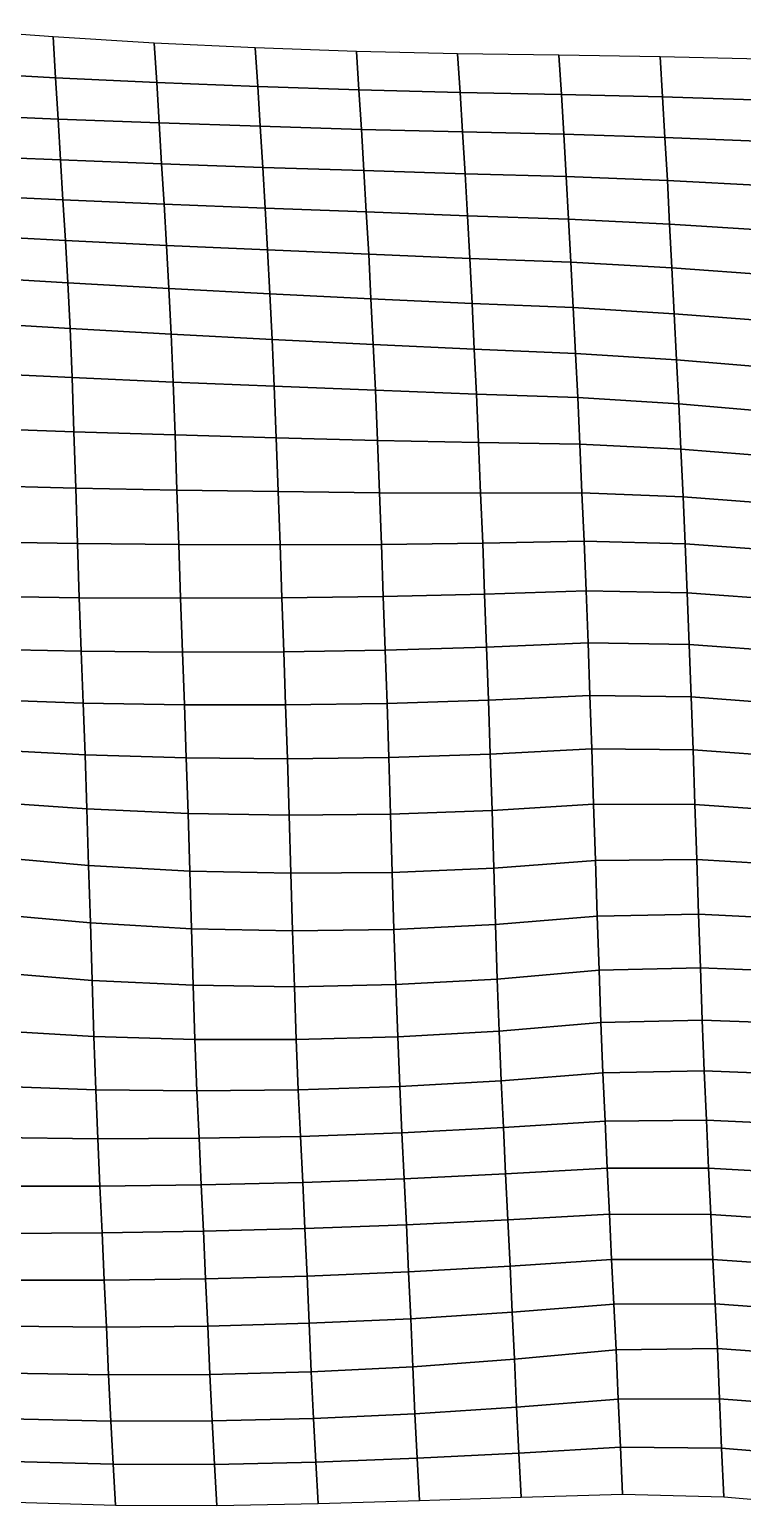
# Model space of a CAD drawing. Header units: metres. Extents: x -4.02 to 1.96, y -2.18 to -0.54.
# Drawn here: x -0.295 to 0.399, y -2.082 to -0.644 of the extents above; entities that cross this region are included whole.
import ezdxf

# ---------------------------------------------------------------- set-up
doc = ezdxf.new("R2010")
doc.units = ezdxf.units.M

msp = doc.modelspace()

# ---------------------------------------------------------------- linework, layer by layer
at = {"layer": 'B1'}
for points in [[(-0.37066, -0.64401, -4.12958), (-0.36835, -0.68549, -4.03998), (-0.26995, -0.69096, -4.04489), (-0.27233, -0.65113, -4.13515)], [(-0.27233, -0.65113, -4.13515), (-0.26995, -0.69096, -4.04489), (-0.17151, -0.69561, -4.04948), (-0.17395, -0.65715, -4.14029)], [(-0.17395, -0.65715, -4.14029), (-0.17151, -0.69561, -4.04948), (-0.07304, -0.69962, -4.0538), (-0.07551, -0.66189, -4.14491)], [(-0.07551, -0.66189, -4.14491), (-0.07304, -0.69962, -4.0538), (0.02547, -0.70281, -4.0578), (0.02298, -0.66544, -4.14905)], [(0.02298, -0.66544, -4.14905), (0.02547, -0.70281, -4.0578), (0.12401, -0.70536, -4.06153), (0.12152, -0.66781, -4.15271)], [(0.12152, -0.66781, -4.15271), (0.12401, -0.70536, -4.06153), (0.22258, -0.70718, -4.06498), (0.22012, -0.66898, -4.1559)], [(0.22012, -0.66898, -4.1559), (0.22258, -0.70718, -4.06498), (0.32112, -0.70963, -4.06868), (0.31869, -0.67071, -4.1593)], [(0.31869, -0.67071, -4.1593), (0.32112, -0.70963, -4.06868), (0.41963, -0.71273, -4.07263), (0.41725, -0.67289, -4.16289)], [(-0.36835, -0.68549, -4.03998), (-0.36605, -0.72716, -3.95046), (-0.26759, -0.73126, -3.95482), (-0.26995, -0.69096, -4.04489)], [(-0.26995, -0.69096, -4.04489), (-0.26759, -0.73126, -3.95482), (-0.16911, -0.735, -3.95903), (-0.17151, -0.69561, -4.04948)], [(-0.17151, -0.69561, -4.04948), (-0.16911, -0.735, -3.95903), (-0.0706, -0.73827, -3.96306), (-0.07304, -0.69962, -4.0538)], [(-0.07304, -0.69962, -4.0538), (-0.0706, -0.73827, -3.96306), (0.02791, -0.74128, -3.96698), (0.02547, -0.70281, -4.0578)], [(0.02547, -0.70281, -4.0578), (0.02791, -0.74128, -3.96698), (0.12645, -0.74383, -3.97072), (0.12401, -0.70536, -4.06153)], [(0.12401, -0.70536, -4.06153), (0.12645, -0.74383, -3.97072), (0.225, -0.74601, -3.97431), (0.22258, -0.70718, -4.06498)], [(0.22258, -0.70718, -4.06498), (0.225, -0.74601, -3.97431), (0.32351, -0.7492, -3.97831), (0.32112, -0.70963, -4.06868)], [(0.32112, -0.70963, -4.06868), (0.32351, -0.7492, -3.97831), (0.42198, -0.75311, -3.98259), (0.41963, -0.71273, -4.07263)], [(-0.36605, -0.72716, -3.95046), (-0.36368, -0.76709, -3.86023), (-0.26521, -0.7711, -3.86456), (-0.26759, -0.73126, -3.95482)], [(-0.26759, -0.73126, -3.95482), (-0.26521, -0.7711, -3.86456), (-0.16673, -0.77483, -3.86877), (-0.16911, -0.735, -3.95903)], [(-0.16911, -0.735, -3.95903), (-0.16673, -0.77483, -3.86877), (-0.06823, -0.7783, -3.87288), (-0.0706, -0.73827, -3.96306)], [(-0.0706, -0.73827, -3.96306), (-0.06823, -0.7783, -3.87288), (0.03028, -0.78148, -3.87687), (0.02791, -0.74128, -3.96698)], [(0.02791, -0.74128, -3.96698), (0.03028, -0.78148, -3.87687), (0.12879, -0.78449, -3.88079), (0.12645, -0.74383, -3.97072)], [(0.12645, -0.74383, -3.97072), (0.12879, -0.78449, -3.88079), (0.22732, -0.78722, -3.8846), (0.225, -0.74601, -3.97431)], [(0.225, -0.74601, -3.97431), (0.22732, -0.78722, -3.8846), (0.32579, -0.79123, -3.88893), (0.32351, -0.7492, -3.97831)], [(0.32351, -0.7492, -3.97831), (0.32579, -0.79123, -3.88893), (0.42421, -0.79624, -3.89366), (0.42198, -0.75311, -3.98259)], [(-0.36368, -0.76709, -3.86023), (-0.36123, -0.80546, -3.76938), (-0.26278, -0.80993, -3.77389), (-0.26521, -0.7711, -3.86456)], [(-0.26521, -0.7711, -3.86456), (-0.26278, -0.80993, -3.77389), (-0.16432, -0.81403, -3.77825), (-0.16673, -0.77483, -3.86877)], [(-0.16673, -0.77483, -3.86877), (-0.16432, -0.81403, -3.77825), (-0.06585, -0.81804, -3.78258), (-0.06823, -0.7783, -3.87288)], [(-0.06823, -0.7783, -3.87288), (-0.06585, -0.81804, -3.78258), (0.03264, -0.82178, -3.78679), (0.03028, -0.78148, -3.87687)], [(0.03028, -0.78148, -3.87687), (0.03264, -0.82178, -3.78679), (0.13112, -0.82542, -3.79097), (0.12879, -0.78449, -3.88079)], [(0.12879, -0.78449, -3.88079), (0.13112, -0.82542, -3.79097), (0.22962, -0.82888, -3.79508), (0.22732, -0.78722, -3.8846)], [(0.22732, -0.78722, -3.8846), (0.22962, -0.82888, -3.79508), (0.32805, -0.83372, -3.79973), (0.32579, -0.79123, -3.88893)], [(0.32579, -0.79123, -3.88893), (0.32805, -0.83372, -3.79973), (0.42642, -0.83992, -3.80494), (0.42421, -0.79624, -3.89366)], [(-0.36123, -0.80546, -3.76938), (-0.35881, -0.84448, -3.67879), (-0.26039, -0.84959, -3.68356), (-0.26278, -0.80993, -3.77389)], [(-0.26278, -0.80993, -3.77389), (-0.26039, -0.84959, -3.68356), (-0.16196, -0.85433, -3.68818), (-0.16432, -0.81403, -3.77825)], [(-0.16432, -0.81403, -3.77825), (-0.16196, -0.85433, -3.68818), (-0.06351, -0.8588, -3.69269), (-0.06585, -0.81804, -3.78258)], [(-0.06585, -0.81804, -3.78258), (-0.06351, -0.8588, -3.69269), (0.03495, -0.86299, -3.69709), (0.03264, -0.82178, -3.78679)], [(0.03264, -0.82178, -3.78679), (0.03495, -0.86299, -3.69709), (0.13342, -0.867, -3.70141), (0.13112, -0.82542, -3.79097)], [(0.13112, -0.82542, -3.79097), (0.13342, -0.867, -3.70141), (0.23191, -0.87073, -3.70563), (0.22962, -0.82888, -3.79508)], [(0.22962, -0.82888, -3.79508), (0.23191, -0.87073, -3.70563), (0.33031, -0.87612, -3.7105), (0.32805, -0.83372, -3.79973)], [(0.32805, -0.83372, -3.79973), (0.33031, -0.87612, -3.7105), (0.42864, -0.88323, -3.71608), (0.42642, -0.83992, -3.80494)], [(-0.35881, -0.84448, -3.67879), (-0.35647, -0.88505, -3.58882), (-0.25808, -0.89098, -3.59392), (-0.26039, -0.84959, -3.68356)], [(-0.26039, -0.84959, -3.68356), (-0.25808, -0.89098, -3.59392), (-0.15968, -0.89645, -3.59884), (-0.16196, -0.85433, -3.68818)], [(-0.16196, -0.85433, -3.68818), (-0.15968, -0.89645, -3.59884), (-0.06126, -0.90156, -3.6036), (-0.06351, -0.8588, -3.69269)], [(-0.06351, -0.8588, -3.69269), (-0.06126, -0.90156, -3.6036), (0.03717, -0.90639, -3.60826), (0.03495, -0.86299, -3.69709)], [(0.03495, -0.86299, -3.69709), (0.03717, -0.90639, -3.60826), (0.13562, -0.91086, -3.61277), (0.13342, -0.867, -3.70141)], [(0.13342, -0.867, -3.70141), (0.13562, -0.91086, -3.61277), (0.23409, -0.91496, -3.61713), (0.23191, -0.87073, -3.70563)], [(0.23191, -0.87073, -3.70563), (0.23409, -0.91496, -3.61713), (0.33247, -0.92089, -3.62223), (0.33031, -0.87612, -3.7105)], [(0.33031, -0.87612, -3.7105), (0.33247, -0.92089, -3.62223), (0.43077, -0.92856, -3.62803), (0.42864, -0.88323, -3.71608)], [(-0.35647, -0.88505, -3.58882), (-0.35429, -0.92946, -3.5004), (-0.25591, -0.9353, -3.50547), (-0.25808, -0.89098, -3.59392)], [(-0.25808, -0.89098, -3.59392), (-0.25591, -0.9353, -3.50547), (-0.1575, -0.94077, -3.51038), (-0.15968, -0.89645, -3.59884)], [(-0.15968, -0.89645, -3.59884), (-0.1575, -0.94077, -3.51038), (-0.05909, -0.94597, -3.51518), (-0.06126, -0.90156, -3.6036)], [(-0.06126, -0.90156, -3.6036), (-0.05909, -0.94597, -3.51518), (0.03935, -0.9508, -3.51984), (0.03717, -0.90639, -3.60826)], [(0.03717, -0.90639, -3.60826), (0.03935, -0.9508, -3.51984), (0.13779, -0.95536, -3.52439), (0.13562, -0.91086, -3.61277)], [(0.13562, -0.91086, -3.61277), (0.13779, -0.95536, -3.52439), (0.23625, -0.95955, -3.52879), (0.23409, -0.91496, -3.61713)], [(0.23409, -0.91496, -3.61713), (0.23625, -0.95955, -3.52879), (0.33462, -0.96576, -3.53399), (0.33247, -0.92089, -3.62223)], [(-0.35429, -0.92946, -3.5004), (-0.35234, -0.97862, -3.4139), (-0.25389, -0.98309, -3.41841), (-0.25591, -0.9353, -3.50547)], [(0.33247, -0.92089, -3.62223), (0.33462, -0.96576, -3.53399), (0.4329, -0.97397, -3.54001), (0.43077, -0.92856, -3.62803)], [(-0.25591, -0.9353, -3.50547), (-0.25389, -0.98309, -3.41841), (-0.15543, -0.98747, -3.42288), (-0.1575, -0.94077, -3.51038)], [(-0.1575, -0.94077, -3.51038), (-0.15543, -0.98747, -3.42288), (-0.05697, -0.99157, -3.42724), (-0.05909, -0.94597, -3.51518)], [(-0.05909, -0.94597, -3.51518), (-0.05697, -0.99157, -3.42724), (0.04151, -0.99549, -3.43153), (0.03935, -0.9508, -3.51984)], [(0.03935, -0.9508, -3.51984), (0.04151, -0.99549, -3.43153), (0.13999, -0.99922, -3.43575), (0.13779, -0.95536, -3.52439)], [(0.13779, -0.95536, -3.52439), (0.13999, -0.99922, -3.43575), (0.23848, -1.00268, -3.43985), (0.23625, -0.95955, -3.52879)], [(0.23625, -0.95955, -3.52879), (0.23848, -1.00268, -3.43985), (0.33686, -1.0087, -3.44499), (0.33462, -0.96576, -3.53399)], [(0.33462, -0.96576, -3.53399), (0.33686, -1.0087, -3.44499), (0.43514, -1.01701, -3.45104), (0.4329, -0.97397, -3.54001)], [(-0.35234, -0.97862, -3.4139), (-0.35059, -1.03245, -3.32927), (-0.2521, -1.03591, -3.33337), (-0.25389, -0.98309, -3.41841)], [(-0.25389, -0.98309, -3.41841), (-0.2521, -1.03591, -3.33337), (-0.15359, -1.03901, -3.33733), (-0.15543, -0.98747, -3.42288)], [(-0.15543, -0.98747, -3.42288), (-0.15359, -1.03901, -3.33733), (-0.05506, -1.04183, -3.34118), (-0.05697, -0.99157, -3.42724)], [(-0.05697, -0.99157, -3.42724), (-0.05506, -1.04183, -3.34118), (0.04348, -1.04428, -3.34488), (0.04151, -0.99549, -3.43153)], [(0.04151, -0.99549, -3.43153), (0.04348, -1.04428, -3.34488), (0.14204, -1.04637, -3.34843), (0.13999, -0.99922, -3.43575)], [(0.13999, -0.99922, -3.43575), (0.14204, -1.04637, -3.34843), (0.24061, -1.0481, -3.35183), (0.23848, -1.00268, -3.43985)], [(0.23848, -1.00268, -3.43985), (0.24061, -1.0481, -3.35183), (0.33904, -1.05293, -3.35649), (0.33686, -1.0087, -3.44499)], [(0.33686, -1.0087, -3.44499), (0.33904, -1.05293, -3.35649), (0.43734, -1.06078, -3.36236), (0.43514, -1.01701, -3.45104)], [(-0.35059, -1.03245, -3.32927), (-0.34894, -1.08838, -3.24548), (-0.2504, -1.09083, -3.24918), (-0.2521, -1.03591, -3.33337)], [(-0.2521, -1.03591, -3.33337), (-0.2504, -1.09083, -3.24918), (-0.15184, -1.09283, -3.2527), (-0.15359, -1.03901, -3.33733)], [(-0.15359, -1.03901, -3.33733), (-0.15184, -1.09283, -3.2527), (-0.05325, -1.09428, -3.25599), (-0.05506, -1.04183, -3.34118)], [(-0.05506, -1.04183, -3.34118), (-0.05325, -1.09428, -3.25599), (0.04535, -1.09528, -3.2591), (0.04348, -1.04428, -3.34488)], [(0.04348, -1.04428, -3.34488), (0.04535, -1.09528, -3.2591), (0.14398, -1.09572, -3.26199), (0.14204, -1.04637, -3.34843)], [(0.14204, -1.04637, -3.34843), (0.14398, -1.09572, -3.26199), (0.24265, -1.09552, -3.26463), (0.24061, -1.0481, -3.35183)], [(0.24061, -1.0481, -3.35183), (0.24265, -1.09552, -3.26463), (0.34113, -1.09917, -3.26881), (0.33904, -1.05293, -3.35649)], [(0.33904, -1.05293, -3.35649), (0.34113, -1.09917, -3.26881), (0.43944, -1.10665, -3.27453), (0.43734, -1.06078, -3.36236)], [(-0.34894, -1.08838, -3.24548), (-0.34724, -1.14312, -3.16122), (-0.24867, -1.14484, -3.16462), (-0.2504, -1.09083, -3.24918)], [(-0.2504, -1.09083, -3.24918), (-0.24867, -1.14484, -3.16462), (-0.15006, -1.14584, -3.16774), (-0.15184, -1.09283, -3.2527)], [(-0.15184, -1.09283, -3.2527), (-0.15006, -1.14584, -3.16774), (-0.05142, -1.1461, -3.17055), (-0.05325, -1.09428, -3.25599)], [(-0.05325, -1.09428, -3.25599), (-0.05142, -1.1461, -3.17055), (0.04726, -1.14563, -3.17307), (0.04535, -1.09528, -3.2591)], [(0.04535, -1.09528, -3.2591), (0.04726, -1.14563, -3.17307), (0.14596, -1.14443, -3.1753), (0.14398, -1.09572, -3.26199)], [(0.14398, -1.09572, -3.26199), (0.14596, -1.14443, -3.1753), (0.24471, -1.1424, -3.1772), (0.24265, -1.09552, -3.26463)], [(0.24265, -1.09552, -3.26463), (0.24471, -1.1424, -3.1772), (0.34324, -1.14504, -3.18097), (0.34113, -1.09917, -3.26881)], [(0.34113, -1.09917, -3.26881), (0.34324, -1.14504, -3.18097), (0.44157, -1.15216, -3.18655), (0.43944, -1.10665, -3.27453)], [(-0.34724, -1.14312, -3.16122), (-0.34546, -1.19612, -3.07626), (-0.24687, -1.19766, -3.07959), (-0.24867, -1.14484, -3.16462)], [(-0.24867, -1.14484, -3.16462), (-0.24687, -1.19766, -3.07959), (-0.14825, -1.1982, -3.08252), (-0.15006, -1.14584, -3.16774)], [(-0.15006, -1.14584, -3.16774), (-0.14825, -1.1982, -3.08252), (-0.04958, -1.19782, -3.08508), (-0.05142, -1.1461, -3.17055)], [(-0.05142, -1.1461, -3.17055), (-0.04958, -1.19782, -3.08508), (0.04913, -1.19653, -3.08727), (0.04726, -1.14563, -3.17307)], [(0.04726, -1.14563, -3.17307), (0.04913, -1.19653, -3.08727), (0.14789, -1.19423, -3.08905), (0.14596, -1.14443, -3.1753)], [(0.14596, -1.14443, -3.1753), (0.14789, -1.19423, -3.08905), (0.24669, -1.19093, -3.09044), (0.24471, -1.1424, -3.1772)], [(0.24471, -1.1424, -3.1772), (0.24669, -1.19093, -3.09044), (0.34526, -1.19283, -3.09391), (0.34324, -1.14504, -3.18097)], [(0.34324, -1.14504, -3.18097), (0.34526, -1.19283, -3.09391), (0.44358, -1.20004, -3.09953), (0.44157, -1.15216, -3.18655)], [(0.14789, -1.19423, -3.08905), (0.14974, -1.24577, -3.0035), (0.24858, -1.24155, -3.00452), (0.24669, -1.19093, -3.09044)], [(0.24669, -1.19093, -3.09044), (0.24858, -1.24155, -3.00452), (0.34716, -1.24309, -3.00785), (0.34526, -1.19283, -3.09391)], [(0.34526, -1.19283, -3.09391), (0.34716, -1.24309, -3.00785), (0.44549, -1.2503, -3.01346), (0.44358, -1.20004, -3.09953)], [(-0.34546, -1.19612, -3.07626), (-0.34361, -1.24766, -2.99071), (-0.24505, -1.24975, -2.99426), (-0.24687, -1.19766, -3.07959)], [(-0.24687, -1.19766, -3.07959), (-0.24505, -1.24975, -2.99426), (-0.14644, -1.25056, -2.9973), (-0.14825, -1.1982, -3.08252)], [(-0.14825, -1.1982, -3.08252), (-0.14644, -1.25056, -2.9973), (-0.04777, -1.25019, -2.99986), (-0.04958, -1.19782, -3.08508)], [(-0.04958, -1.19782, -3.08508), (-0.04777, -1.25019, -2.99986), (0.05096, -1.24862, -3.00194), (0.04913, -1.19653, -3.08727)], [(0.04913, -1.19653, -3.08727), (0.05096, -1.24862, -3.00194), (0.14974, -1.24577, -3.0035), (0.14789, -1.19423, -3.08905)], [(-0.34361, -1.24766, -2.99071), (-0.34166, -1.29692, -2.90423), (-0.24316, -1.30029, -2.9083), (-0.24505, -1.24975, -2.99426)], [(-0.24505, -1.24975, -2.99426), (-0.24316, -1.30029, -2.9083), (-0.14458, -1.30192, -2.91167), (-0.14644, -1.25056, -2.9973)], [(-0.14644, -1.25056, -2.9973), (-0.14458, -1.30192, -2.91167), (-0.04593, -1.302, -2.91442), (-0.04777, -1.25019, -2.99986)], [(-0.04777, -1.25019, -2.99986), (-0.04593, -1.302, -2.91442), (0.05279, -1.30062, -2.91657), (0.05096, -1.24862, -3.00194)], [(0.05096, -1.24862, -3.00194), (0.05279, -1.30062, -2.91657), (0.15158, -1.29759, -2.91806), (0.14974, -1.24577, -3.0035)], [(0.14974, -1.24577, -3.0035), (0.15158, -1.29759, -2.91806), (0.25044, -1.29291, -2.91889), (0.24858, -1.24155, -3.00452)], [(0.24858, -1.24155, -3.00452), (0.25044, -1.29291, -2.91889), (0.34903, -1.29427, -2.92215), (0.34716, -1.24309, -3.00785)], [(0.34716, -1.24309, -3.00785), (0.34903, -1.29427, -2.92215), (0.44735, -1.30157, -2.9278), (0.44549, -1.2503, -3.01346)], [(0.15158, -1.29759, -2.91806), (0.15338, -1.35013, -2.83292), (0.25227, -1.34482, -2.83349), (0.25044, -1.29291, -2.91889)], [(0.25044, -1.29291, -2.91889), (0.25227, -1.34482, -2.83349), (0.35088, -1.34581, -2.8366), (0.34903, -1.29427, -2.92215)], [(-0.34166, -1.29692, -2.90423), (-0.33967, -1.34544, -2.81747), (-0.24125, -1.35055, -2.82224), (-0.24316, -1.30029, -2.9083)], [(-0.24316, -1.30029, -2.9083), (-0.24125, -1.35055, -2.82224), (-0.14273, -1.35355, -2.82616), (-0.14458, -1.30192, -2.91167)], [(-0.14458, -1.30192, -2.91167), (-0.14273, -1.35355, -2.82616), (-0.04412, -1.35446, -2.82923), (-0.04593, -1.302, -2.91442)], [(-0.04593, -1.302, -2.91442), (-0.04412, -1.35446, -2.82923), (0.05458, -1.35335, -2.8315), (0.05279, -1.30062, -2.91657)], [(0.05279, -1.30062, -2.91657), (0.05458, -1.35335, -2.8315), (0.15338, -1.35013, -2.83292), (0.15158, -1.29759, -2.91806)], [(0.34903, -1.29427, -2.92215), (0.35088, -1.34581, -2.8366), (0.44921, -1.35293, -2.84218), (0.44735, -1.30157, -2.9278)], [(-0.33967, -1.34544, -2.81747), (-0.3378, -1.39643, -2.7317), (-0.23946, -1.40346, -2.73724), (-0.24125, -1.35055, -2.82224)], [(-0.24125, -1.35055, -2.82224), (-0.23946, -1.40346, -2.73724), (-0.14101, -1.40775, -2.74167), (-0.14273, -1.35355, -2.82616)], [(0.05458, -1.35335, -2.8315), (0.05626, -1.40854, -2.74742), (0.15507, -1.40506, -2.74873), (0.15338, -1.35013, -2.83292)], [(0.15338, -1.35013, -2.83292), (0.15507, -1.40506, -2.74873), (0.254, -1.39892, -2.74897), (0.25227, -1.34482, -2.83349)], [(0.25227, -1.34482, -2.83349), (0.254, -1.39892, -2.74897), (0.35265, -1.39909, -2.75175), (0.35088, -1.34581, -2.8366)], [(0.35088, -1.34581, -2.8366), (0.35265, -1.39909, -2.75175), (0.451, -1.40575, -2.75714), (0.44921, -1.35293, -2.84218)], [(-0.14273, -1.35355, -2.82616), (-0.14101, -1.40775, -2.74167), (-0.04243, -1.40938, -2.74504), (-0.04412, -1.35446, -2.82923)], [(-0.04412, -1.35446, -2.82923), (-0.04243, -1.40938, -2.74504), (0.05626, -1.40854, -2.74742), (0.05458, -1.35335, -2.8315)], [(-0.3378, -1.39643, -2.7317), (-0.33603, -1.4498, -2.64688), (-0.23777, -1.45848, -2.65309), (-0.23946, -1.40346, -2.73724)], [(-0.23946, -1.40346, -2.73724), (-0.23777, -1.45848, -2.65309), (-0.13937, -1.46395, -2.658), (-0.14101, -1.40775, -2.74167)], [(-0.14101, -1.40775, -2.74167), (-0.13937, -1.46395, -2.658), (-0.04082, -1.46613, -2.66159), (-0.04243, -1.40938, -2.74504)], [(-0.04243, -1.40938, -2.74504), (-0.04082, -1.46613, -2.66159), (0.05788, -1.4652, -2.66393), (0.05626, -1.40854, -2.74742)], [(0.05626, -1.40854, -2.74742), (0.05788, -1.4652, -2.66393), (0.15672, -1.46108, -2.66498), (0.15507, -1.40506, -2.74873)], [(0.15507, -1.40506, -2.74873), (0.15672, -1.46108, -2.66498), (0.25571, -1.45366, -2.66471), (0.254, -1.39892, -2.74897)], [(0.254, -1.39892, -2.74897), (0.25571, -1.45366, -2.66471), (0.3544, -1.45282, -2.66708), (0.35265, -1.39909, -2.75175)], [(0.35265, -1.39909, -2.75175), (0.3544, -1.45282, -2.66708), (0.45279, -1.45857, -2.67211), (0.451, -1.40575, -2.75714)], [(-0.33603, -1.4498, -2.64688), (-0.33437, -1.50546, -2.56299), (-0.23613, -1.5145, -2.56934), (-0.23777, -1.45848, -2.65309)], [(-0.23777, -1.45848, -2.65309), (-0.23613, -1.5145, -2.56934), (-0.13773, -1.52015, -2.57433), (-0.13937, -1.46395, -2.658)], [(-0.13937, -1.46395, -2.658), (-0.13773, -1.52015, -2.57433), (-0.03917, -1.52224, -2.57788), (-0.04082, -1.46613, -2.66159)], [(-0.04082, -1.46613, -2.66159), (-0.03917, -1.52224, -2.57788), (0.05954, -1.52086, -2.58003), (0.05788, -1.4652, -2.66393)], [(0.05788, -1.4652, -2.66393), (0.05954, -1.52086, -2.58003), (0.15841, -1.51609, -2.58083), (0.15672, -1.46108, -2.66498)], [(0.15672, -1.46108, -2.66498), (0.15841, -1.51609, -2.58083), (0.25744, -1.50785, -2.58022), (0.25571, -1.45366, -2.66471)], [(0.25571, -1.45366, -2.66471), (0.25744, -1.50785, -2.58022), (0.35617, -1.5061, -2.58223), (0.3544, -1.45282, -2.66708)], [(0.3544, -1.45282, -2.66708), (0.35617, -1.5061, -2.58223), (0.4546, -1.51093, -2.58689), (0.45279, -1.45857, -2.67211)], [(-0.33437, -1.50546, -2.56299), (-0.33277, -1.56258, -2.47968), (-0.23449, -1.57061, -2.48563), (-0.23613, -1.5145, -2.56934)], [(0.15841, -1.51609, -2.58083), (0.16019, -1.56919, -2.4959), (0.25924, -1.5604, -2.49508), (0.25744, -1.50785, -2.58022)], [(0.25744, -1.50785, -2.58022), (0.25924, -1.5604, -2.49508), (0.358, -1.5581, -2.49686), (0.35617, -1.5061, -2.58223)], [(0.35617, -1.5061, -2.58223), (0.358, -1.5581, -2.49686), (0.45646, -1.5622, -2.50122), (0.4546, -1.51093, -2.58689)], [(-0.23613, -1.5145, -2.56934), (-0.23449, -1.57061, -2.48563), (-0.13604, -1.57526, -2.49021), (-0.13773, -1.52015, -2.57433)], [(-0.13773, -1.52015, -2.57433), (-0.13604, -1.57526, -2.49021), (-0.03745, -1.57662, -2.49347), (-0.03917, -1.52224, -2.57788)], [(-0.03917, -1.52224, -2.57788), (-0.03745, -1.57662, -2.49347), (0.06129, -1.57459, -2.49537), (0.05954, -1.52086, -2.58003)], [(0.05954, -1.52086, -2.58003), (0.06129, -1.57459, -2.49537), (0.16019, -1.56919, -2.4959), (0.15841, -1.51609, -2.58083)], [(-0.33277, -1.56258, -2.47968), (-0.33116, -1.61933, -2.39623), (-0.23277, -1.62517, -2.40129), (-0.23449, -1.57061, -2.48563)], [(0.16019, -1.56919, -2.4959), (0.16208, -1.61981, -2.40998), (0.26111, -1.61139, -2.4093), (0.25924, -1.5604, -2.49508)], [(0.25924, -1.5604, -2.49508), (0.26111, -1.61139, -2.4093), (0.35987, -1.60909, -2.41109), (0.358, -1.5581, -2.49686)], [(0.358, -1.5581, -2.49686), (0.35987, -1.60909, -2.41109), (0.45835, -1.61283, -2.41531), (0.45646, -1.5622, -2.50122)], [(-0.23449, -1.57061, -2.48563), (-0.23277, -1.62517, -2.40129), (-0.13425, -1.62808, -2.40517), (-0.13604, -1.57526, -2.49021)], [(-0.13604, -1.57526, -2.49021), (-0.13425, -1.62808, -2.40517), (-0.03561, -1.62816, -2.40792), (-0.03745, -1.57662, -2.49347)], [(-0.03745, -1.57662, -2.49347), (-0.03561, -1.62816, -2.40792), (0.06317, -1.6254, -2.40952), (0.06129, -1.57459, -2.49537)], [(0.06129, -1.57459, -2.49537), (0.06317, -1.6254, -2.40952), (0.16208, -1.61981, -2.40998), (0.16019, -1.56919, -2.4959)], [(0.26111, -1.61139, -2.4093), (0.26307, -1.66046, -2.32276), (0.36181, -1.65853, -2.32469), (0.35987, -1.60909, -2.41109)], [(0.35987, -1.60909, -2.41109), (0.36181, -1.65853, -2.32469), (0.46029, -1.66245, -2.32898), (0.45835, -1.61283, -2.41531)], [(-0.33116, -1.61933, -2.39623), (-0.32943, -1.67352, -2.31174), (-0.23094, -1.67698, -2.31585), (-0.23277, -1.62517, -2.40129)], [(0.06317, -1.6254, -2.40952), (0.06516, -1.67384, -2.32272), (0.16407, -1.66825, -2.32318), (0.16208, -1.61981, -2.40998)], [(0.16208, -1.61981, -2.40998), (0.16407, -1.66825, -2.32318), (0.26307, -1.66046, -2.32276), (0.26111, -1.61139, -2.4093)], [(-0.23277, -1.62517, -2.40129), (-0.23094, -1.67698, -2.31585), (-0.13234, -1.67816, -2.31903), (-0.13425, -1.62808, -2.40517)], [(-0.13425, -1.62808, -2.40517), (-0.13234, -1.67816, -2.31903), (-0.03364, -1.67714, -2.32134), (-0.03561, -1.62816, -2.40792)], [(-0.03561, -1.62816, -2.40792), (-0.03364, -1.67714, -2.32134), (0.06516, -1.67384, -2.32272), (0.06317, -1.6254, -2.40952)], [(0.16407, -1.66825, -2.32318), (0.16618, -1.71394, -2.23528), (0.26513, -1.70752, -2.23541), (0.26307, -1.66046, -2.32276)], [(0.26307, -1.66046, -2.32276), (0.26513, -1.70752, -2.23541), (0.36382, -1.7066, -2.23774), (0.36181, -1.65853, -2.32469)], [(0.36181, -1.65853, -2.32469), (0.36382, -1.7066, -2.23774), (0.46227, -1.71115, -2.24229), (0.46029, -1.66245, -2.32898)], [(-0.32943, -1.67352, -2.31174), (-0.32752, -1.7236, -2.22561), (-0.22892, -1.72477, -2.22879), (-0.23094, -1.67698, -2.31585)], [(-0.23094, -1.67698, -2.31585), (-0.22892, -1.72477, -2.22879), (-0.13025, -1.7243, -2.23131), (-0.13234, -1.67816, -2.31903)], [(-0.13234, -1.67816, -2.31903), (-0.13025, -1.7243, -2.23131), (-0.03151, -1.72246, -2.23328), (-0.03364, -1.67714, -2.32134)], [(-0.03364, -1.67714, -2.32134), (-0.03151, -1.72246, -2.23328), (0.0673, -1.71898, -2.23459), (0.06516, -1.67384, -2.32272)], [(0.06516, -1.67384, -2.32272), (0.0673, -1.71898, -2.23459), (0.16618, -1.71394, -2.23528), (0.16407, -1.66825, -2.32318)], [(0.16618, -1.71394, -2.23528), (0.16832, -1.75908, -2.14715), (0.26724, -1.7533, -2.14754), (0.26513, -1.70752, -2.23541)], [(0.26513, -1.70752, -2.23541), (0.26724, -1.7533, -2.14754), (0.36589, -1.75329, -2.15024), (0.36382, -1.7066, -2.23774)], [(0.36382, -1.7066, -2.23774), (0.36589, -1.75329, -2.15024), (0.46428, -1.75895, -2.15523), (0.46227, -1.71115, -2.24229)], [(-0.32752, -1.7236, -2.22561), (-0.32548, -1.77102, -2.1384), (-0.22682, -1.77092, -2.14107), (-0.22892, -1.72477, -2.22879)], [(-0.22892, -1.72477, -2.22879), (-0.22682, -1.77092, -2.14107), (-0.12811, -1.76963, -2.14326), (-0.13025, -1.7243, -2.23131)], [(-0.13025, -1.7243, -2.23131), (-0.12811, -1.76963, -2.14326), (-0.02935, -1.76724, -2.14501), (-0.03151, -1.72246, -2.23328)], [(-0.03151, -1.72246, -2.23328), (-0.02935, -1.76724, -2.14501), (0.06946, -1.76366, -2.14628), (0.0673, -1.71898, -2.23459)], [(0.0673, -1.71898, -2.23459), (0.06946, -1.76366, -2.14628), (0.16832, -1.75908, -2.14715), (0.16618, -1.71394, -2.23528)], [(0.16832, -1.75908, -2.14715), (0.17048, -1.80385, -2.05888), (0.26939, -1.79817, -2.0593), (0.26724, -1.7533, -2.14754)], [(0.26724, -1.7533, -2.14754), (0.26939, -1.79817, -2.0593), (0.36802, -1.79852, -2.06215), (0.36589, -1.75329, -2.15024)], [(0.36589, -1.75329, -2.15024), (0.36802, -1.79852, -2.06215), (0.46638, -1.805, -2.06747), (0.46428, -1.75895, -2.15523)], [(-0.12811, -1.76963, -2.14326), (-0.12598, -1.81495, -2.05521), (-0.02721, -1.81229, -2.05685), (-0.02935, -1.76724, -2.14501)], [(-0.02935, -1.76724, -2.14501), (-0.02721, -1.81229, -2.05685), (0.07161, -1.80853, -2.05805), (0.06946, -1.76366, -2.14628)], [(0.06946, -1.76366, -2.14628), (0.07161, -1.80853, -2.05805), (0.17048, -1.80385, -2.05888), (0.16832, -1.75908, -2.14715)], [(-0.32548, -1.77102, -2.1384), (-0.32338, -1.81708, -2.05064), (-0.22471, -1.81652, -2.05313), (-0.22682, -1.77092, -2.14107)], [(-0.22682, -1.77092, -2.14107), (-0.22471, -1.81652, -2.05313), (-0.12598, -1.81495, -2.05521), (-0.12811, -1.76963, -2.14326)], [(-0.02721, -1.81229, -2.05685), (-0.02512, -1.85853, -1.96916), (0.07372, -1.8544, -1.97021), (0.07161, -1.80853, -2.05805)], [(0.07161, -1.80853, -2.05805), (0.07372, -1.8544, -1.97021), (0.17262, -1.84899, -1.97075), (0.17048, -1.80385, -2.05888)], [(0.17048, -1.80385, -2.05888), (0.17262, -1.84899, -1.97075), (0.27157, -1.84231, -1.97077), (0.26939, -1.79817, -2.0593)], [(0.26939, -1.79817, -2.0593), (0.27157, -1.84231, -1.97077), (0.37022, -1.84238, -1.97351), (0.36802, -1.79852, -2.06215)], [(0.36802, -1.79852, -2.06215), (0.37022, -1.84238, -1.97351), (0.46856, -1.84932, -1.97902), (0.46638, -1.805, -2.06747)], [(-0.32338, -1.81708, -2.05064), (-0.32126, -1.8625, -1.96262), (-0.22261, -1.86257, -1.96537), (-0.22471, -1.81652, -2.05313)], [(-0.22471, -1.81652, -2.05313), (-0.22261, -1.86257, -1.96537), (-0.12389, -1.86119, -1.96752), (-0.12598, -1.81495, -2.05521)], [(-0.12598, -1.81495, -2.05521), (-0.12389, -1.86119, -1.96752), (-0.02512, -1.85853, -1.96916), (-0.02721, -1.81229, -2.05685)], [(-0.02512, -1.85853, -1.96916), (-0.02302, -1.90458, -1.8814), (0.07583, -1.90009, -1.88231), (0.07372, -1.8544, -1.97021)], [(0.07372, -1.8544, -1.97021), (0.07583, -1.90009, -1.88231), (0.17477, -1.89386, -1.88251), (0.17262, -1.84899, -1.97075)], [(0.17262, -1.84899, -1.97075), (0.17477, -1.89386, -1.88251), (0.27378, -1.88589, -1.88202), (0.27157, -1.84231, -1.97077)], [(0.27157, -1.84231, -1.97077), (0.27378, -1.88589, -1.88202), (0.37245, -1.88551, -1.88458), (0.37022, -1.84238, -1.97351)], [(0.37022, -1.84238, -1.97351), (0.37245, -1.88551, -1.88458), (0.47077, -1.89282, -1.89023), (0.46856, -1.84932, -1.97902)], [(-0.32126, -1.8625, -1.96262), (-0.31911, -1.90745, -1.87442), (-0.22049, -1.90826, -1.87746), (-0.22261, -1.86257, -1.96537)], [(-0.22261, -1.86257, -1.96537), (-0.22049, -1.90826, -1.87746), (-0.1218, -1.90734, -1.8798), (-0.12389, -1.86119, -1.96752)], [(-0.12389, -1.86119, -1.96752), (-0.1218, -1.90734, -1.8798), (-0.02302, -1.90458, -1.8814), (-0.02512, -1.85853, -1.96916)], [(0.07583, -1.90009, -1.88231), (0.0779, -1.94688, -1.79484), (0.17688, -1.93964, -1.79464), (0.17477, -1.89386, -1.88251)], [(0.17477, -1.89386, -1.88251), (0.17688, -1.93964, -1.79464), (0.27596, -1.9303, -1.7936), (0.27378, -1.88589, -1.88202)], [(0.27378, -1.88589, -1.88202), (0.27596, -1.9303, -1.7936), (0.37466, -1.92919, -1.79586), (0.37245, -1.88551, -1.88458)], [(0.37245, -1.88551, -1.88458), (0.37466, -1.92919, -1.79586), (0.47298, -1.9364, -1.80148), (0.47077, -1.89282, -1.89023)], [(-0.31911, -1.90745, -1.87442), (-0.31699, -1.95305, -1.78648), (-0.21842, -1.95487, -1.78992), (-0.22049, -1.90826, -1.87746)], [(-0.22049, -1.90826, -1.87746), (-0.21842, -1.95487, -1.78992), (-0.11975, -1.9544, -1.79245), (-0.1218, -1.90734, -1.8798)], [(-0.1218, -1.90734, -1.8798), (-0.11975, -1.9544, -1.79245), (-0.02097, -1.95173, -1.79409), (-0.02302, -1.90458, -1.8814)], [(-0.02302, -1.90458, -1.8814), (-0.02097, -1.95173, -1.79409), (0.0779, -1.94688, -1.79484), (0.07583, -1.90009, -1.88231)], [(0.0779, -1.94688, -1.79484), (0.08001, -1.99266, -1.70697), (0.17894, -1.98643, -1.70718), (0.17688, -1.93964, -1.79464)], [(0.17688, -1.93964, -1.79464), (0.17894, -1.98643, -1.70718), (0.27795, -1.97855, -1.70672), (0.27596, -1.9303, -1.7936)], [(0.27596, -1.9303, -1.7936), (0.27795, -1.97855, -1.70672), (0.37662, -1.97826, -1.70932), (0.37466, -1.92919, -1.79586)], [(0.37466, -1.92919, -1.79586), (0.37662, -1.97826, -1.70932), (0.47493, -1.98575, -1.71504), (0.47298, -1.9364, -1.80148)], [(-0.31699, -1.95305, -1.78648), (-0.31482, -1.99755, -1.6981), (-0.21627, -1.99983, -1.70172), (-0.21842, -1.95487, -1.78992)], [(-0.21842, -1.95487, -1.78992), (-0.21627, -1.99983, -1.70172), (-0.11762, -1.99972, -1.70439), (-0.11975, -1.9544, -1.79245)], [(-0.11975, -1.9544, -1.79245), (-0.11762, -1.99972, -1.70439), (-0.01885, -1.99724, -1.70611), (-0.02097, -1.95173, -1.79409)], [(-0.02097, -1.95173, -1.79409), (-0.01885, -1.99724, -1.70611), (0.08001, -1.99266, -1.70697), (0.0779, -1.94688, -1.79484)], [(0.17894, -1.98643, -1.70718), (0.18111, -2.03111, -1.61887), (0.28002, -2.02525, -1.61922), (0.27795, -1.97855, -1.70672)], [(0.27795, -1.97855, -1.70672), (0.28002, -2.02525, -1.61922), (0.37863, -2.02633, -1.62237), (0.37662, -1.97826, -1.70932)], [(0.37662, -1.97826, -1.70932), (0.37863, -2.02633, -1.62237), (0.47692, -2.03427, -1.62828), (0.47493, -1.98575, -1.71504)], [(-0.31482, -1.99755, -1.6981), (-0.31253, -2.03931, -1.60861), (-0.214, -2.04195, -1.61238), (-0.21627, -1.99983, -1.70172)], [(-0.11762, -1.99972, -1.70439), (-0.11535, -2.04203, -1.61513), (-0.01659, -2.03973, -1.61691), (-0.01885, -1.99724, -1.70611)], [(-0.01885, -1.99724, -1.70611), (-0.01659, -2.03973, -1.61691), (0.08224, -2.03588, -1.61808), (0.08001, -1.99266, -1.70697)], [(0.08001, -1.99266, -1.70697), (0.08224, -2.03588, -1.61808), (0.18111, -2.03111, -1.61887), (0.17894, -1.98643, -1.70718)], [(-0.21627, -1.99983, -1.70172), (-0.214, -2.04195, -1.61238), (-0.11535, -2.04203, -1.61513), (-0.11762, -1.99972, -1.70439)], [(0.18111, -2.03111, -1.61887), (0.18334, -2.07406, -1.52986), (0.28214, -2.07094, -1.53132), (0.28002, -2.02525, -1.61922)], [(0.28002, -2.02525, -1.61922), (0.28214, -2.07094, -1.53132), (0.38067, -2.07367, -1.53513), (0.37863, -2.02633, -1.62237)], [(0.37863, -2.02633, -1.62237), (0.38067, -2.07367, -1.53513), (0.47894, -2.08207, -1.54122), (0.47692, -2.03427, -1.62828)], [(-0.31253, -2.03931, -1.60861), (-0.31014, -2.07887, -1.51824), (-0.21161, -2.08161, -1.52205), (-0.214, -2.04195, -1.61238)], [(-0.214, -2.04195, -1.61238), (-0.21161, -2.08161, -1.52205), (-0.11297, -2.08196, -1.5249), (-0.11535, -2.04203, -1.61513)], [(-0.11535, -2.04203, -1.61513), (-0.11297, -2.08196, -1.5249), (-0.01423, -2.08003, -1.52684), (-0.01659, -2.03973, -1.61691)], [(-0.01659, -2.03973, -1.61691), (-0.01423, -2.08003, -1.52684), (0.08455, -2.07709, -1.52837), (0.08224, -2.03588, -1.61808)], [(0.08224, -2.03588, -1.61808), (0.08455, -2.07709, -1.52837), (0.18334, -2.07406, -1.52986), (0.18111, -2.03111, -1.61887)]]:
    msp.add_3dface(points, dxfattribs=at)

doc.saveas('drawing.dxf')
